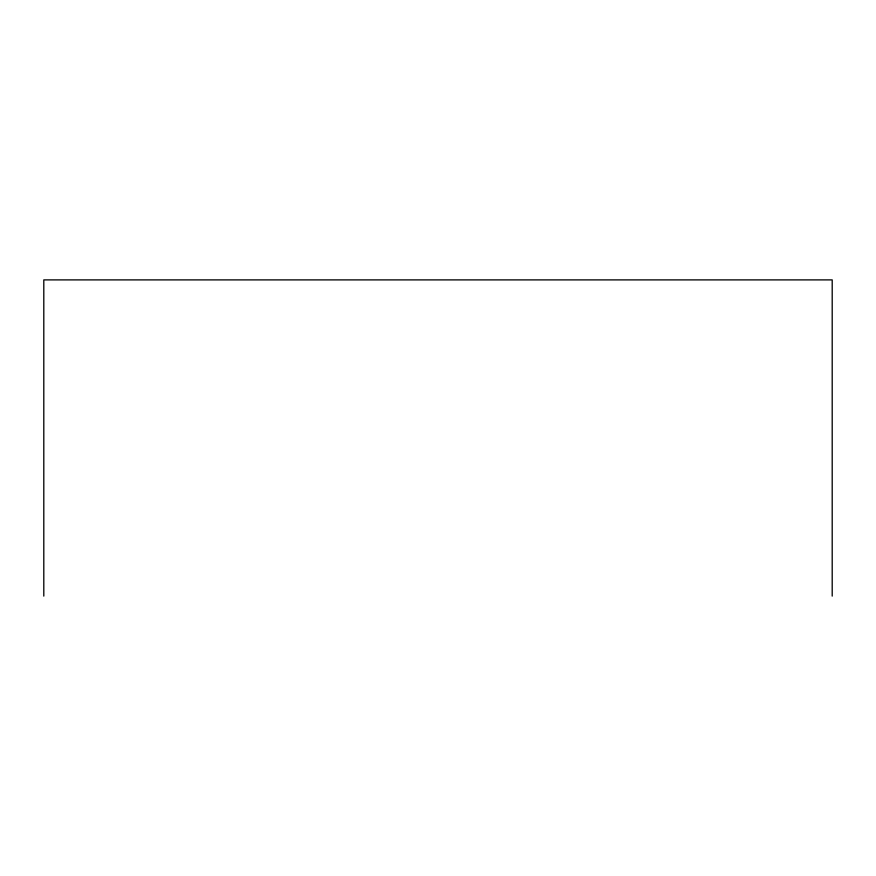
<?xml version="1.0" encoding="UTF-8"?>
<svg xmlns="http://www.w3.org/2000/svg" width="876" height="876" viewBox="0 0 876 876"><rect width="100%" height="100%" fill="white"/><g stroke="black" fill="none" stroke-linecap="round" stroke-linejoin="round"><path stroke-width="1.31" d="M832.2 596.107L832.2 279.893L43.8 279.893L43.8 596.107"/></g></svg>
